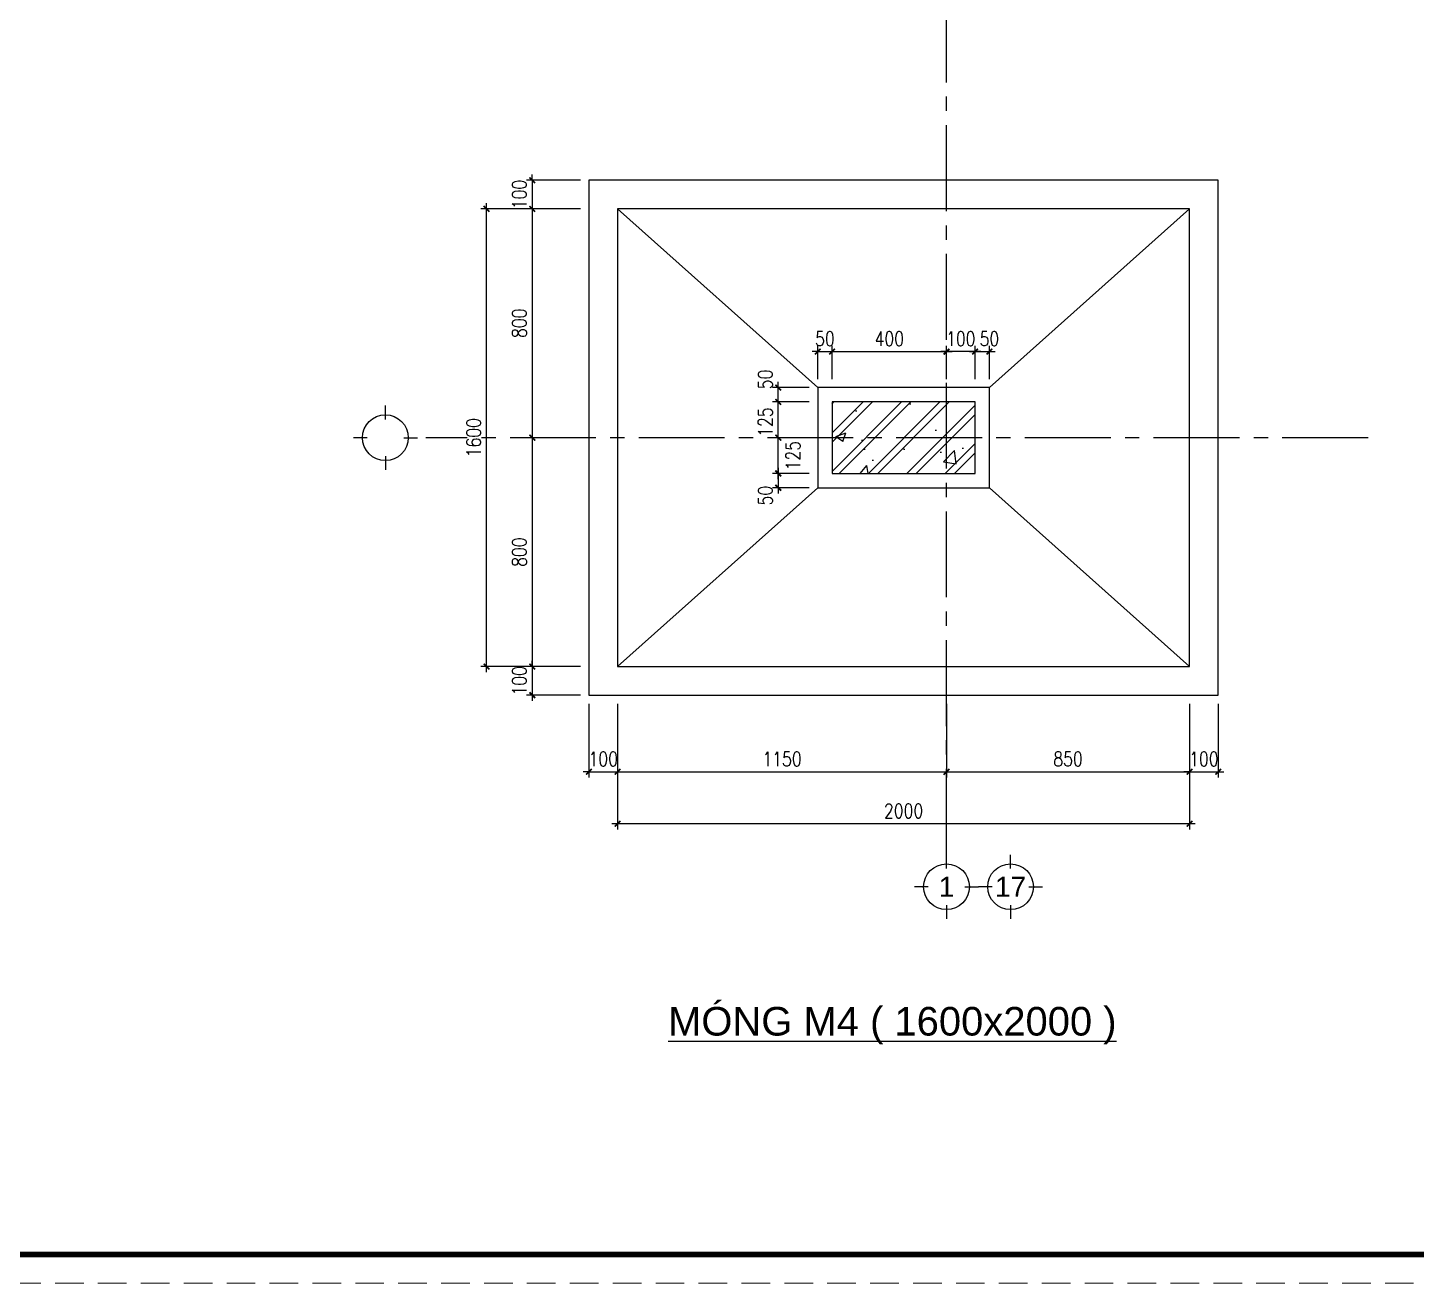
# Model space of a CAD drawing. Header units: inches. Extents: x 651127 to 1529722, y 768575 to 1021311.
# Drawn here: x 1294428 to 1318701, y 831541 to 853484 of the extents above; entities that cross this region are included whole.
import ezdxf
from ezdxf.enums import TextEntityAlignment as Align

# ---------------------------------------------------------------- set-up
doc = ezdxf.new("R2010")
doc.units = ezdxf.units.IN
doc.header["$LTSCALE"] = 1000
doc.header["$MEASUREMENT"] = 0
doc.linetypes.add('CENTER2', pattern=[1.125, 0.75, -0.125, 0.125, -0.125])
doc.linetypes.add('HIDDEN', pattern=[0.375, 0.25, -0.125])
doc.layers.get('DEFPOINTS').update_dxf_attribs({"color": 8, "lineweight": 9})
for name, color, linetype in [('DWGshare.com_1', 7, 'Continuous'), ('DWGshare.com_10', 7, 'Continuous'), ('DWGshare.com_11', 143, 'Continuous'), ('DWGshare.com_2', 147, 'Continuous'), ('DWGshare.com_3', 7, 'Continuous'), ('DWGshare.com_4', 8, 'CENTER2'), ('DWGshare.com_6', 40, 'Continuous'), ('DWGshare.com_9', 8, 'Continuous')]:
    doc.layers.add(name, color=color, linetype=linetype)
doc.styles.add('DWGshare.com_2', font='VHELVEB.TTF')
doc.styles.add('DWGshare.com_3', font='VHELVEB.TTF')
doc.styles.add('DWGshare.com_4', font='romans.shx', dxfattribs={"width": 0.8})
doc.dimstyles.new('DWGshare.com_3', dxfattribs={"dimscale": 100, "dimtxt": 2.5, "dimasz": 1, "dimexe": 1, "dimexo": 1.5, "dimgap": 1, "dimtad": 1, "dimdec": 0, "dimlfac": 0.2, "dimzin": 0, "dimdsep": 46, "dimtxsty": 'DWGshare.com_4', "dimblk": 'DWGshare.com_1', "dimcen": 1.5, "dimdle": 1, "dimclrd": 256, "dimclre": 256, "dimclrt": 7, "dimadec": 0, "dimazin": 0, "dimtfac": 1, "dimtdec": 0, "dimtix": 1, "dimtmove": 2, "dimatfit": 3, "dimfxl": 1, "dimtolj": 1, "dimtzin": 0, "dimarcsym": 0})

# ---------------------------------------------------------------- blocks, each defined once
blk = doc.blocks.new('DWGshare.com_1')
at = {"color": 0, "linetype": 'ByBlock', "const_width": 0.3}
blk.add_lwpolyline([(-0.5, -0.5), (0.5, 0.5)], dxfattribs=at)
blk = doc.blocks.new('*D394')
at = {"layer": 'DEFPOINTS', "color": 0, "transparency": 16777216}
for p in [(1304239, 850819), (1303248, 850319), (1304239, 850319)]:
    blk.add_point(p, dxfattribs=at)
at = {"layer": 'DWGshare.com_2', "lineweight": -2, "transparency": 16777216}
for p, q in [((1304089, 850819), (1303148, 850819)), ((1303248, 850819), (1303248, 850919)), ((1303248, 850819), (1303248, 850319)), ((1304089, 850319), (1303148, 850319)), ((1303248, 850319), (1303248, 850219))]:
    blk.add_line(p, q, dxfattribs=at)
at = {"layer": 'DWGshare.com_2', "lineweight": -2, "transparency": 16777216, "xscale": 100, "yscale": 100, "zscale": 100}
for p, rotation in [((1303248, 850819), 270), ((1303248, 850319), 90)]:
    blk.add_blockref('DWGshare.com_1', p, dxfattribs=dict(at, rotation=rotation))
at = {"layer": 'DWGshare.com_2', "color": 7, "transparency": 16777216, "insert": (1303023, 850569), "char_height": 250, "attachment_point": 5, "rotation": 90, "style": 'DWGshare.com_4'}
blk.add_mtext('\\A1;100', dxfattribs=at)
blk = doc.blocks.new('*D395')
at = {"layer": 'DEFPOINTS', "color": 0, "transparency": 16777216}
for p in [(1304239, 850319), (1303248, 846319), (1304239, 846319)]:
    blk.add_point(p, dxfattribs=at)
at = {"layer": 'DWGshare.com_2', "lineweight": -2, "transparency": 16777216}
for p, q in [((1304089, 850319), (1303148, 850319)), ((1303248, 850419), (1303248, 846219)), ((1304089, 846319), (1303148, 846319))]:
    blk.add_line(p, q, dxfattribs=at)
at = {"layer": 'DWGshare.com_2', "lineweight": -2, "transparency": 16777216, "xscale": 100, "yscale": 100, "zscale": 100}
for p, rotation in [((1303248, 850319), 90), ((1303248, 846319), 270)]:
    blk.add_blockref('DWGshare.com_1', p, dxfattribs=dict(at, rotation=rotation))
at = {"layer": 'DWGshare.com_2', "color": 7, "transparency": 16777216, "insert": (1303023, 848319), "char_height": 250, "attachment_point": 5, "rotation": 90, "style": 'DWGshare.com_4'}
blk.add_mtext('\\A1;800', dxfattribs=at)
blk = doc.blocks.new('*D396')
at = {"layer": 'DEFPOINTS', "color": 0, "transparency": 16777216}
for p in [(1304239, 846319), (1303248, 842319), (1304239, 842319)]:
    blk.add_point(p, dxfattribs=at)
at = {"layer": 'DWGshare.com_2', "lineweight": -2, "transparency": 16777216}
for p, q in [((1303248, 846419), (1303248, 842219)), ((1304089, 846319), (1303148, 846319)), ((1304089, 842319), (1303148, 842319))]:
    blk.add_line(p, q, dxfattribs=at)
at = {"layer": 'DWGshare.com_2', "lineweight": -2, "transparency": 16777216, "xscale": 100, "yscale": 100, "zscale": 100}
for p, rotation in [((1303248, 846319), 90), ((1303248, 842319), 270)]:
    blk.add_blockref('DWGshare.com_1', p, dxfattribs=dict(at, rotation=rotation))
at = {"layer": 'DWGshare.com_2', "color": 7, "transparency": 16777216, "insert": (1303023, 844319), "char_height": 250, "attachment_point": 5, "rotation": 90, "style": 'DWGshare.com_4'}
blk.add_mtext('\\A1;800', dxfattribs=at)
blk = doc.blocks.new('*D397')
at = {"layer": 'DEFPOINTS', "color": 0, "transparency": 16777216}
for p in [(1304239, 842319), (1303248, 841819), (1304239, 841819)]:
    blk.add_point(p, dxfattribs=at)
at = {"layer": 'DWGshare.com_2', "lineweight": -2, "transparency": 16777216}
for p, q in [((1304089, 842319), (1303148, 842319)), ((1303248, 842319), (1303248, 842419)), ((1303248, 842319), (1303248, 841819)), ((1304089, 841819), (1303148, 841819)), ((1303248, 841819), (1303248, 841719))]:
    blk.add_line(p, q, dxfattribs=at)
at = {"layer": 'DWGshare.com_2', "lineweight": -2, "transparency": 16777216, "xscale": 100, "yscale": 100, "zscale": 100}
for p, rotation in [((1303248, 842319), 270), ((1303248, 841819), 90)]:
    blk.add_blockref('DWGshare.com_1', p, dxfattribs=dict(at, rotation=rotation))
at = {"layer": 'DWGshare.com_2', "color": 7, "transparency": 16777216, "insert": (1303023, 842069), "char_height": 250, "attachment_point": 5, "rotation": 90, "style": 'DWGshare.com_4'}
blk.add_mtext('\\A1;100', dxfattribs=at)
blk = doc.blocks.new('*D398')
at = {"layer": 'DEFPOINTS', "color": 0, "transparency": 16777216}
for p in [(1302448, 850319), (1304089, 850319), (1304239, 842319)]:
    blk.add_point(p, dxfattribs=at)
at = {"layer": 'DWGshare.com_2', "lineweight": -2, "transparency": 16777216}
for p, q in [((1303939, 850319), (1302348, 850319)), ((1302448, 842219), (1302448, 850419)), ((1304089, 842319), (1302348, 842319))]:
    blk.add_line(p, q, dxfattribs=at)
at = {"layer": 'DWGshare.com_2', "lineweight": -2, "transparency": 16777216, "xscale": 100, "yscale": 100, "zscale": 100}
for p, rotation in [((1302448, 850319), 90), ((1302448, 842319), 270)]:
    blk.add_blockref('DWGshare.com_1', p, dxfattribs=dict(at, rotation=rotation))
at = {"layer": 'DWGshare.com_2', "color": 7, "transparency": 16777216, "insert": (1302223, 846319), "char_height": 250, "attachment_point": 5, "rotation": 90, "style": 'DWGshare.com_4'}
blk.add_mtext('\\A1;1600', dxfattribs=at)
blk = doc.blocks.new('*D399')
at = {"layer": 'DEFPOINTS', "color": 0, "transparency": 16777216}
for p in [(1304239, 841819), (1304739, 841819), (1304739, 840480)]:
    blk.add_point(p, dxfattribs=at)
at = {"layer": 'DWGshare.com_2', "lineweight": -2, "transparency": 16777216}
for p, q in [((1304239, 841669), (1304239, 840380)), ((1304739, 841669), (1304739, 840380)), ((1304239, 840480), (1304139, 840480)), ((1304239, 840480), (1304739, 840480)), ((1304739, 840480), (1304839, 840480))]:
    blk.add_line(p, q, dxfattribs=at)
at = {"layer": 'DWGshare.com_2', "lineweight": -2, "transparency": 16777216, "xscale": 100, "yscale": 100, "zscale": 100}
blk.add_blockref('DWGshare.com_1', (1304239, 840480), dxfattribs=at)
at = {"layer": 'DWGshare.com_2', "lineweight": -2, "transparency": 16777216, "xscale": 100, "yscale": 100, "zscale": 100, "rotation": 180}
blk.add_blockref('DWGshare.com_1', (1304739, 840480), dxfattribs=at)
at = {"layer": 'DWGshare.com_2', "color": 7, "transparency": 16777216, "insert": (1304489, 840705), "char_height": 250, "attachment_point": 5, "style": 'DWGshare.com_4'}
blk.add_mtext('\\A1;100', dxfattribs=at)
blk = doc.blocks.new('*D400')
at = {"layer": 'DEFPOINTS', "color": 0, "transparency": 16777216}
for p in [(1304739, 841819), (1310489, 841819), (1310489, 840480)]:
    blk.add_point(p, dxfattribs=at)
at = {"layer": 'DWGshare.com_2', "lineweight": -2, "transparency": 16777216}
for p, q in [((1304739, 841669), (1304739, 840380)), ((1310489, 841669), (1310489, 840380)), ((1304639, 840480), (1310589, 840480))]:
    blk.add_line(p, q, dxfattribs=at)
at = {"layer": 'DWGshare.com_2', "lineweight": -2, "transparency": 16777216, "xscale": 100, "yscale": 100, "zscale": 100, "rotation": 180}
blk.add_blockref('DWGshare.com_1', (1304739, 840480), dxfattribs=at)
at = {"layer": 'DWGshare.com_2', "lineweight": -2, "transparency": 16777216, "xscale": 100, "yscale": 100, "zscale": 100}
blk.add_blockref('DWGshare.com_1', (1310489, 840480), dxfattribs=at)
at = {"layer": 'DWGshare.com_2', "color": 7, "transparency": 16777216, "insert": (1307614, 840705), "char_height": 250, "attachment_point": 5, "style": 'DWGshare.com_4'}
blk.add_mtext('\\A1;1150', dxfattribs=at)
blk = doc.blocks.new('*D401')
at = {"layer": 'DEFPOINTS', "color": 0, "transparency": 16777216}
for p in [(1310489, 841819), (1314739, 841819), (1314739, 840480)]:
    blk.add_point(p, dxfattribs=at)
at = {"layer": 'DWGshare.com_2', "lineweight": -2, "transparency": 16777216}
for p, q in [((1310489, 841669), (1310489, 840380)), ((1314739, 841669), (1314739, 840380)), ((1310389, 840480), (1314839, 840480))]:
    blk.add_line(p, q, dxfattribs=at)
at = {"layer": 'DWGshare.com_2', "lineweight": -2, "transparency": 16777216, "xscale": 100, "yscale": 100, "zscale": 100, "rotation": 180}
blk.add_blockref('DWGshare.com_1', (1310489, 840480), dxfattribs=at)
at = {"layer": 'DWGshare.com_2', "lineweight": -2, "transparency": 16777216, "xscale": 100, "yscale": 100, "zscale": 100}
blk.add_blockref('DWGshare.com_1', (1314739, 840480), dxfattribs=at)
at = {"layer": 'DWGshare.com_2', "color": 7, "transparency": 16777216, "insert": (1312614, 840705), "char_height": 250, "attachment_point": 5, "style": 'DWGshare.com_4'}
blk.add_mtext('\\A1;850', dxfattribs=at)
blk = doc.blocks.new('*D402')
at = {"layer": 'DEFPOINTS', "color": 0, "transparency": 16777216}
for p in [(1314739, 841819), (1315239, 841819), (1315239, 840480)]:
    blk.add_point(p, dxfattribs=at)
at = {"layer": 'DWGshare.com_2', "lineweight": -2, "transparency": 16777216}
for p, q in [((1314739, 841669), (1314739, 840380)), ((1315239, 841669), (1315239, 840380)), ((1314739, 840480), (1314639, 840480)), ((1314739, 840480), (1315239, 840480)), ((1315239, 840480), (1315339, 840480))]:
    blk.add_line(p, q, dxfattribs=at)
at = {"layer": 'DWGshare.com_2', "lineweight": -2, "transparency": 16777216, "xscale": 100, "yscale": 100, "zscale": 100}
blk.add_blockref('DWGshare.com_1', (1314739, 840480), dxfattribs=at)
at = {"layer": 'DWGshare.com_2', "lineweight": -2, "transparency": 16777216, "xscale": 100, "yscale": 100, "zscale": 100, "rotation": 180}
blk.add_blockref('DWGshare.com_1', (1315239, 840480), dxfattribs=at)
at = {"layer": 'DWGshare.com_2', "color": 7, "transparency": 16777216, "insert": (1314989, 840705), "char_height": 250, "attachment_point": 5, "style": 'DWGshare.com_4'}
blk.add_mtext('\\A1;100', dxfattribs=at)
blk = doc.blocks.new('*D403')
at = {"layer": 'DEFPOINTS', "color": 0, "transparency": 16777216}
for p in [(1314739, 841819), (1304739, 841669), (1304739, 839572)]:
    blk.add_point(p, dxfattribs=at)
at = {"layer": 'DWGshare.com_2', "lineweight": -2, "transparency": 16777216}
for p, q in [((1314739, 841669), (1314739, 839472)), ((1304739, 841519), (1304739, 839472)), ((1314839, 839572), (1304639, 839572))]:
    blk.add_line(p, q, dxfattribs=at)
at = {"layer": 'DWGshare.com_2', "lineweight": -2, "transparency": 16777216, "xscale": 100, "yscale": 100, "zscale": 100, "rotation": 180}
blk.add_blockref('DWGshare.com_1', (1304739, 839572), dxfattribs=at)
at = {"layer": 'DWGshare.com_2', "lineweight": -2, "transparency": 16777216, "xscale": 100, "yscale": 100, "zscale": 100}
blk.add_blockref('DWGshare.com_1', (1314739, 839572), dxfattribs=at)
at = {"layer": 'DWGshare.com_2', "color": 7, "transparency": 16777216, "insert": (1309739, 839797), "char_height": 250, "attachment_point": 5, "style": 'DWGshare.com_4'}
blk.add_mtext('\\A1;2000', dxfattribs=at)
blk = doc.blocks.new('DWGshare.com_2')
for p, q in [((0, 320), (0, 560)), ((-320, 0), (-560, 0)), ((320, 0), (560, 0)), ((0, -320), (0, -560))]:
    blk.add_line(p, q)
blk.add_circle((0, 0), 400)
at = {"linetype": 'Continuous', "style": 'DWGshare.com_2'}
blk.add_attdef('2', text='', height=350, dxfattribs=at).set_placement((0, 0), align=Align.MIDDLE_CENTER)
blk = doc.blocks.new('*D411')
at = {"layer": 'DEFPOINTS', "color": 0, "transparency": 16777216}
for p in [(1308489, 847823), (1308239, 847194), (1308489, 847194)]:
    blk.add_point(p, dxfattribs=at)
at = {"layer": 'DWGshare.com_2', "lineweight": -2, "transparency": 16777216}
for p, q in [((1308239, 847344), (1308239, 847923)), ((1308489, 847344), (1308489, 847923)), ((1308239, 847823), (1308139, 847823)), ((1308239, 847823), (1308489, 847823)), ((1308489, 847823), (1308589, 847823))]:
    blk.add_line(p, q, dxfattribs=at)
at = {"layer": 'DWGshare.com_2', "lineweight": -2, "transparency": 16777216, "xscale": 100, "yscale": 100, "zscale": 100}
blk.add_blockref('DWGshare.com_1', (1308239, 847823), dxfattribs=at)
at = {"layer": 'DWGshare.com_2', "lineweight": -2, "transparency": 16777216, "xscale": 100, "yscale": 100, "zscale": 100, "rotation": 180}
blk.add_blockref('DWGshare.com_1', (1308489, 847823), dxfattribs=at)
at = {"layer": 'DWGshare.com_2', "color": 7, "transparency": 16777216, "insert": (1308364, 848048), "char_height": 250, "attachment_point": 5, "style": 'DWGshare.com_4'}
blk.add_mtext('\\A1;50', dxfattribs=at)
blk = doc.blocks.new('*D412')
at = {"layer": 'DEFPOINTS', "color": 0, "transparency": 16777216}
for p in [(1310489, 847823), (1308489, 847194), (1310489, 847194)]:
    blk.add_point(p, dxfattribs=at)
at = {"layer": 'DWGshare.com_2', "lineweight": -2, "transparency": 16777216}
for p, q in [((1308489, 847344), (1308489, 847923)), ((1310489, 847344), (1310489, 847923)), ((1308389, 847823), (1310589, 847823))]:
    blk.add_line(p, q, dxfattribs=at)
at = {"layer": 'DWGshare.com_2', "lineweight": -2, "transparency": 16777216, "xscale": 100, "yscale": 100, "zscale": 100, "rotation": 180}
blk.add_blockref('DWGshare.com_1', (1308489, 847823), dxfattribs=at)
at = {"layer": 'DWGshare.com_2', "lineweight": -2, "transparency": 16777216, "xscale": 100, "yscale": 100, "zscale": 100}
blk.add_blockref('DWGshare.com_1', (1310489, 847823), dxfattribs=at)
at = {"layer": 'DWGshare.com_2', "color": 7, "transparency": 16777216, "insert": (1309489, 848048), "char_height": 250, "attachment_point": 5, "style": 'DWGshare.com_4'}
blk.add_mtext('\\A1;400', dxfattribs=at)
blk = doc.blocks.new('*D413')
at = {"layer": 'DEFPOINTS', "color": 0, "transparency": 16777216}
for p in [(1311239, 847823), (1310989, 847194), (1311239, 847194)]:
    blk.add_point(p, dxfattribs=at)
at = {"layer": 'DWGshare.com_2', "lineweight": -2, "transparency": 16777216}
for p, q in [((1310989, 847344), (1310989, 847923)), ((1311239, 847344), (1311239, 847923)), ((1310889, 847823), (1311339, 847823))]:
    blk.add_line(p, q, dxfattribs=at)
at = {"layer": 'DWGshare.com_2', "lineweight": -2, "transparency": 16777216, "xscale": 100, "yscale": 100, "zscale": 100, "rotation": 180}
blk.add_blockref('DWGshare.com_1', (1310989, 847823), dxfattribs=at)
at = {"layer": 'DWGshare.com_2', "lineweight": -2, "transparency": 16777216, "xscale": 100, "yscale": 100, "zscale": 100}
blk.add_blockref('DWGshare.com_1', (1311239, 847823), dxfattribs=at)
at = {"layer": 'DWGshare.com_2', "color": 7, "transparency": 16777216, "insert": (1311239, 848048), "char_height": 250, "attachment_point": 5, "style": 'DWGshare.com_4'}
blk.add_mtext('\\A1;50', dxfattribs=at)
blk = doc.blocks.new('*D414')
at = {"layer": 'DEFPOINTS', "color": 0, "transparency": 16777216}
for p in [(1307548, 846319), (1308239, 846319), (1308239, 845694)]:
    blk.add_point(p, dxfattribs=at)
at = {"layer": 'DWGshare.com_2', "lineweight": -2, "transparency": 16777216}
for p, q in [((1307548, 845594), (1307548, 846419)), ((1308089, 846319), (1307448, 846319)), ((1308089, 845694), (1307448, 845694))]:
    blk.add_line(p, q, dxfattribs=at)
at = {"layer": 'DWGshare.com_2', "lineweight": -2, "transparency": 16777216, "xscale": 100, "yscale": 100, "zscale": 100}
for p, rotation in [((1307548, 846319), 90), ((1307548, 845694), 270)]:
    blk.add_blockref('DWGshare.com_1', p, dxfattribs=dict(at, rotation=rotation))
at = {"layer": 'DWGshare.com_2', "color": 7, "transparency": 16777216, "insert": (1307806, 846005), "char_height": 250, "attachment_point": 5, "rotation": 90, "style": 'DWGshare.com_4'}
blk.add_mtext('\\A1;125', dxfattribs=at)
blk = doc.blocks.new('*D415')
at = {"layer": 'DEFPOINTS', "color": 0, "transparency": 16777216}
for p in [(1307548, 846944), (1308239, 846944), (1308239, 846319)]:
    blk.add_point(p, dxfattribs=at)
at = {"layer": 'DWGshare.com_2', "lineweight": -2, "transparency": 16777216}
for p, q in [((1308089, 846944), (1307448, 846944)), ((1307548, 846219), (1307548, 847044)), ((1308089, 846319), (1307448, 846319))]:
    blk.add_line(p, q, dxfattribs=at)
at = {"layer": 'DWGshare.com_2', "lineweight": -2, "transparency": 16777216, "xscale": 100, "yscale": 100, "zscale": 100}
for p, rotation in [((1307548, 846944), 90), ((1307548, 846319), 270)]:
    blk.add_blockref('DWGshare.com_1', p, dxfattribs=dict(at, rotation=rotation))
at = {"layer": 'DWGshare.com_2', "color": 7, "transparency": 16777216, "insert": (1307323, 846592), "char_height": 250, "attachment_point": 5, "rotation": 90, "style": 'DWGshare.com_4'}
blk.add_mtext('\\A1;125', dxfattribs=at)
blk = doc.blocks.new('*D416')
at = {"layer": 'DEFPOINTS', "color": 0, "transparency": 16777216}
for p in [(1307548, 847194), (1308239, 847194), (1308239, 846944)]:
    blk.add_point(p, dxfattribs=at)
at = {"layer": 'DWGshare.com_2', "lineweight": -2, "transparency": 16777216}
for p, q in [((1308089, 847194), (1307448, 847194)), ((1307548, 846844), (1307548, 847294)), ((1308089, 846944), (1307448, 846944))]:
    blk.add_line(p, q, dxfattribs=at)
at = {"layer": 'DWGshare.com_2', "lineweight": -2, "transparency": 16777216, "xscale": 100, "yscale": 100, "zscale": 100}
for p, rotation in [((1307548, 847194), 90), ((1307548, 846944), 270)]:
    blk.add_blockref('DWGshare.com_1', p, dxfattribs=dict(at, rotation=rotation))
at = {"layer": 'DWGshare.com_2', "color": 7, "transparency": 16777216, "insert": (1307323, 847338), "char_height": 250, "attachment_point": 5, "rotation": 90, "style": 'DWGshare.com_4'}
blk.add_mtext('\\A1;50', dxfattribs=at)
blk = doc.blocks.new('*D424')
at = {"layer": 'DEFPOINTS', "color": 0, "transparency": 16777216}
for p in [(1310489, 847823), (1310489, 847194), (1310989, 847194)]:
    blk.add_point(p, dxfattribs=at)
at = {"layer": 'DWGshare.com_2', "lineweight": -2, "transparency": 16777216}
for p, q in [((1310489, 847344), (1310489, 847923)), ((1310989, 847344), (1310989, 847923)), ((1311089, 847823), (1310389, 847823))]:
    blk.add_line(p, q, dxfattribs=at)
at = {"layer": 'DWGshare.com_2', "lineweight": -2, "transparency": 16777216, "xscale": 100, "yscale": 100, "zscale": 100, "rotation": 180}
blk.add_blockref('DWGshare.com_1', (1310489, 847823), dxfattribs=at)
at = {"layer": 'DWGshare.com_2', "lineweight": -2, "transparency": 16777216, "xscale": 100, "yscale": 100, "zscale": 100}
blk.add_blockref('DWGshare.com_1', (1310989, 847823), dxfattribs=at)
at = {"layer": 'DWGshare.com_2', "color": 7, "transparency": 16777216, "insert": (1310739, 848048), "char_height": 250, "attachment_point": 5, "style": 'DWGshare.com_4'}
blk.add_mtext('\\A1;100', dxfattribs=at)
blk = doc.blocks.new('*D425')
at = {"layer": 'DEFPOINTS', "color": 0, "transparency": 16777216}
for p in [(1308239, 845694), (1307548, 845444), (1308239, 845444)]:
    blk.add_point(p, dxfattribs=at)
at = {"layer": 'DWGshare.com_2', "lineweight": -2, "transparency": 16777216}
for p, q in [((1308089, 845694), (1307448, 845694)), ((1307548, 845794), (1307548, 845344)), ((1308089, 845444), (1307448, 845444))]:
    blk.add_line(p, q, dxfattribs=at)
at = {"layer": 'DWGshare.com_2', "lineweight": -2, "transparency": 16777216, "xscale": 100, "yscale": 100, "zscale": 100}
for p, rotation in [((1307548, 845694), 90), ((1307548, 845444), 270)]:
    blk.add_blockref('DWGshare.com_1', p, dxfattribs=dict(at, rotation=rotation))
at = {"layer": 'DWGshare.com_2', "color": 7, "transparency": 16777216, "insert": (1307323, 845307), "char_height": 250, "attachment_point": 5, "rotation": 90, "style": 'DWGshare.com_4'}
blk.add_mtext('\\A1;50', dxfattribs=at)

msp = doc.modelspace()

# ---------------------------------------------------------------- hatches: boundary and pattern name
at = {"layer": 'DWGshare.com_9'}
h = msp.add_hatch(dxfattribs=at)
h.set_pattern_fill('BETONG', color=256, scale=250, style=0, pattern_type=2)
h.set_pattern_definition([(50, (-8e-10, 61045.4), (1793.1505, -156.8803), [187.5, -2062.5]), (355, (-8e-10, 61045.4), (-346.8783, 1880.4803), [150, -1650]), (100.4514, (149.4, 61032.3), (1446.2735, 1723.5989), [159.3505, -1752.8553]), (46.1842, (-8e-10, 61545.4), (2668.1026, -413.7975), [281.25, -3093.75]), (96.6356, (222.3, 61511), (2336.6568, 2435.2947), [239.0257, -2629.2825]), (351.1842, (-8e-10, 61545.4), (2336.655, 2435.2965), [225, -2475]), (21, (250, 61420.4), (1492.2676, -1006.5472), [187.5, -2062.5]), (326, (250, 61420.4), (608.2883, 1812.8751), [150, -1650]), (71.4514, (374.4, 61336.5), (2100.5566, 806.3262), [159.3505, -1752.8553]), (37.5, (-8e-10, 61045.35), (30.39964, 832.23463), [0, -1630, 0, -1675, 0, -1656.25]), (7.5, (-8e-10, 61045.35), (657.67384, 986.0293), [0, -955, 0, -1592.5, 0, -631.25]), (327.5, (-557.5, 61045.35), (1334.5561, -56.38718), [0, -625, 0, -1950, 0, -2587.5]), (317.5, (-807.5, 61045.4), (1457.9654, 250.2625), [0, -812.5, 0, -1295, 0, -1837.5]), (45, (-8e-10, 61045.35), (-335.87572, 335.87572), []), (45, (-8e-10, 61207.85), (-335.87572, 335.87572), [])])
h.paths.add_polyline_path([(1308489.1, 846943.9), (1308489.1, 845693.9), (1310989.1, 845693.9), (1310989.1, 846943.9)])

# ---------------------------------------------------------------- linework, layer by layer
at = {"layer": 'DEFPOINTS', "linetype": 'HIDDEN', "ltscale": 2}
msp.add_lwpolyline([(1270155.4, 831540.9), (1354255.4, 831540.9), (1354255.4, 890940.9), (1270155.4, 890940.9)], close=True, dxfattribs=at)
at = {"layer": 'DWGshare.com_1', "const_width": 100}
msp.add_lwpolyline([(1272155.4, 832040.9), (1353755.4, 832040.9), (1353755.4, 890440.9), (1272155.4, 890440.9)], close=True, dxfattribs=at)
at = {"layer": 'DWGshare.com_11'}
for p, q in [((1308239.1, 847193.9), (1304739.1, 850318.9)), ((1311239.1, 847193.9), (1314739.1, 850318.9)), ((1308239.1, 845443.9), (1304739.1, 842318.9)), ((1311239.1, 845443.9), (1314739.1, 842318.9))]:
    msp.add_line(p, q, dxfattribs=at)
for points in [[(1304239.1, 850818.9), (1304239.1, 841818.9), (1315239.1, 841818.9), (1315239.1, 850818.9)], [(1308239.1, 847193.9), (1308239.1, 845443.9), (1311239.1, 845443.9), (1311239.1, 847193.9)]]:
    msp.add_lwpolyline(points, close=True, dxfattribs=at)
at = {"layer": 'DWGshare.com_3'}
for points in [[(1304739.1, 850318.9), (1304739.1, 842318.9), (1314739.1, 842318.9), (1314739.1, 850318.9)], [(1308489.1, 846943.9), (1308489.1, 845693.9), (1310989.1, 845693.9), (1310989.1, 846943.9)]]:
    msp.add_lwpolyline(points, close=True, dxfattribs=at)
at = {"layer": 'DWGshare.com_4', "ltscale": 2}
for p, q in [((1310489.1, 839029.9), (1310489.1, 882004.5)), ((1317859.9, 846318.9), (1301387.1, 846318.9))]:
    msp.add_line(p, q, dxfattribs=at)

# ---------------------------------------------------------------- block references
at = {"layer": 'DWGshare.com_6', "linetype": 'CENTER2'}
msp.add_blockref('DWGshare.com_2', (1300680, 846318.9), dxfattribs=at)
for p, values in [((1310489.1, 838469.9), {'2': '1'}), ((1311609.1, 838469.9), {'2': '17'})]:
    msp.add_blockref('DWGshare.com_2', p, dxfattribs=at).add_auto_attribs(values)

# ---------------------------------------------------------------- texts
at = {"layer": 'DWGshare.com_10', "style": 'DWGshare.com_3'}
msp.add_text('%%UMOÙNG M4 ( 1600x2000 )', height=500, dxfattribs=at).set_placement((1305621.6, 835719.5), align=Align.BOTTOM_LEFT)

# ---------------------------------------------------------------- dimensions: what is measured, and where the dimension line sits
at = {"layer": 'DWGshare.com_2'}
for base, p1, p2, picture, middle in [((1303248.4, 850318.9), (1304239.1, 850818.9), (1304239.1, 850318.9), '*D394', (1303023.4, 850568.9)), ((1302448.4, 850318.9), (1304239.1, 842318.9), (1304089.1, 850318.9), '*D398', (1302223.4, 846318.9)), ((1303248.4, 846318.9), (1304239.1, 850318.9), (1304239.1, 846318.9), '*D395', (1303023.4, 848318.9)), ((1303248.4, 842318.9), (1304239.1, 846318.9), (1304239.1, 842318.9), '*D396', (1303023.4, 844318.9)), ((1303248.4, 841818.9), (1304239.1, 842318.9), (1304239.1, 841818.9), '*D397', (1303023.4, 842068.9))]:
    dim = msp.add_linear_dim(base=base, p1=p1, p2=p2, angle=90, dimstyle='DWGshare.com_3', dxfattribs=at)
    dim.commit()
    dim.dimension.update_dxf_attribs({"geometry": picture, "text_midpoint": middle})
for base, p1, p2, picture, middle in [((1308489.1, 847822.5), (1308239.1, 847193.9), (1308489.1, 847193.9), '*D411', (1308364.1, 848047.5)), ((1310489.1, 847822.5), (1308489.1, 847193.9), (1310489.1, 847193.9), '*D412', (1309489.1, 848047.5)), ((1304739.1, 840480), (1304239.1, 841818.9), (1304739.1, 841818.9), '*D399', (1304489.1, 840705)), ((1310489.1, 840480), (1304739.1, 841818.9), (1310489.1, 841818.9), '*D400', (1307614.1, 840705)), ((1304739.1, 839572.5), (1314739.1, 841818.9), (1304739.1, 841668.9), '*D403', (1309739.1, 839797.5)), ((1314739.1, 840480), (1310489.1, 841818.9), (1314739.1, 841818.9), '*D401', (1312614.1, 840705)), ((1315239.1, 840480), (1314739.1, 841818.9), (1315239.1, 841818.9), '*D402', (1314989.1, 840705))]:
    dim = msp.add_linear_dim(base=base, p1=p1, p2=p2, dimstyle='DWGshare.com_3', dxfattribs=at)
    dim.commit()
    dim.dimension.update_dxf_attribs({"geometry": picture, "text_midpoint": middle})
for base, p1, p2, angle, picture, middle in [((1310489.1, 847822.5), (1310989.1, 847193.9), (1310489.1, 847193.9), 180, '*D424', (1310739.1, 848047.5)), ((1307548.2, 847193.9), (1308239.1, 846943.9), (1308239.1, 847193.9), 90, '*D416', (1307323.2, 847337.9)), ((1307548.2, 846943.9), (1308239.1, 846318.9), (1308239.1, 846943.9), 90, '*D415', (1307323.2, 846592)), ((1307548.2, 846318.9), (1308239.1, 845693.9), (1308239.1, 846318.9), 90, '*D414', (1307806, 846005)), ((1307548.2, 845443.9), (1308239.1, 845693.9), (1308239.1, 845443.9), 270, '*D425', (1307323.2, 845306.9))]:
    dim = msp.add_linear_dim(base=base, p1=p1, p2=p2, angle=angle, dimstyle='DWGshare.com_3', dxfattribs=at)
    dim.commit()
    dim.dimension.update_dxf_attribs({"geometry": picture, "text_midpoint": middle, "dimtype": 160})
dim = msp.add_linear_dim(base=(1311239.1, 847822.5), p1=(1310989.1, 847193.9), p2=(1311239.1, 847193.9), dimstyle='DWGshare.com_3', dxfattribs=at)
dim.commit()
dim.dimension.update_dxf_attribs({"geometry": '*D413', "text_midpoint": (1311239.2, 848047.5), "dimtype": 160})

doc.saveas('drawing.dxf')
